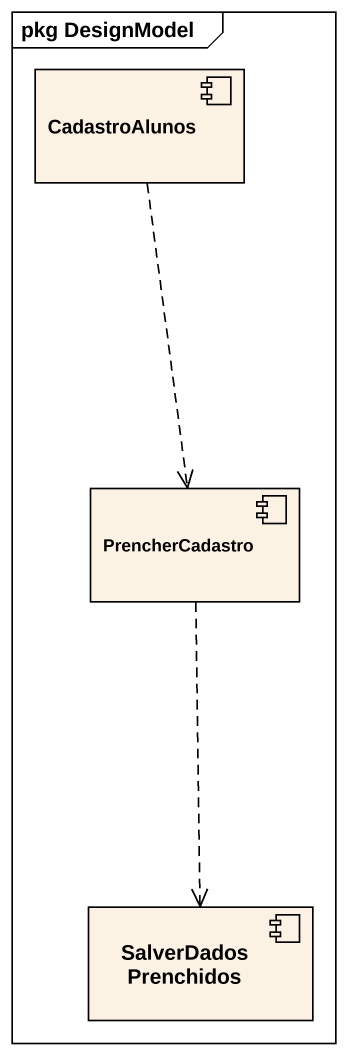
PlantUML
@startuml
mainframe pkg DesignModel
component CadastroAlunos
component PrencherCadastro
component SalverDadosPrenchidos
CadastroAlunos ..> PrencherCadastro
PrencherCadastro ..> SalverDadosPrenchidos
@enduml
